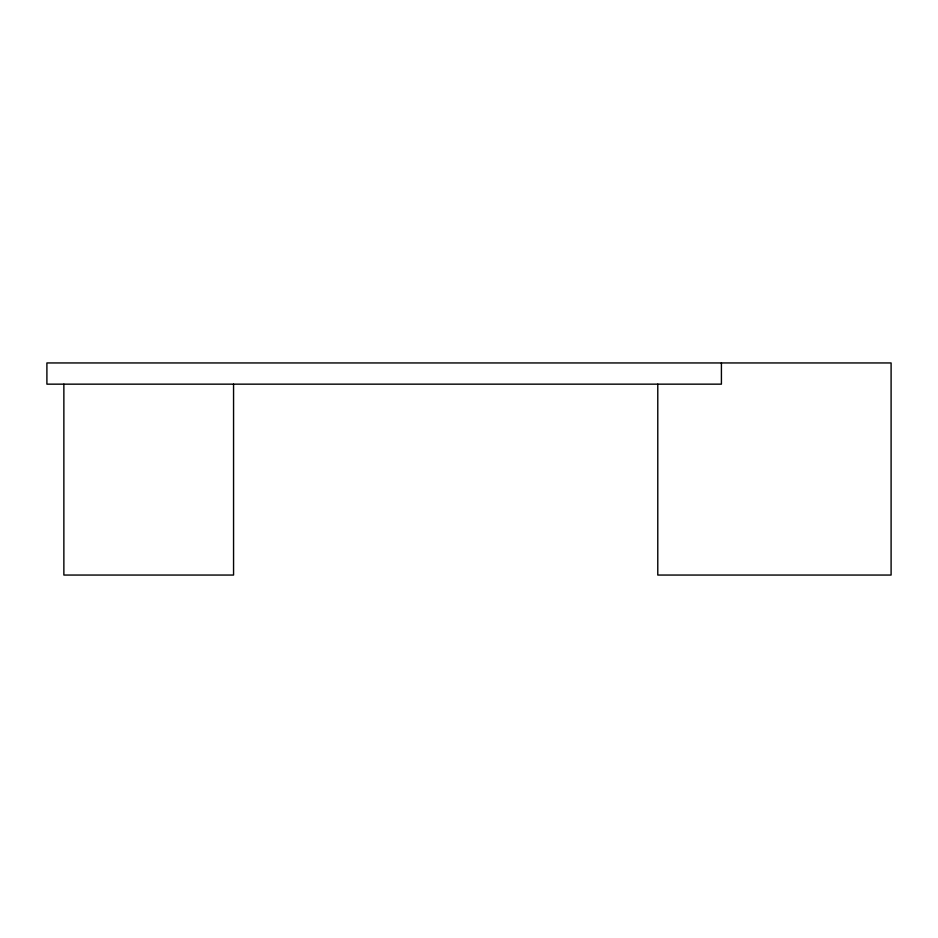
<?xml version="1.0" encoding="UTF-8"?>
<svg xmlns="http://www.w3.org/2000/svg" width="938" height="938" viewBox="0 0 938 938"><rect width="100%" height="100%" fill="white"/><g stroke="black" fill="none" stroke-linecap="round" stroke-linejoin="round"><path stroke-width="1.41" d="M721.416 362.947L721.416 384.158L46.9 384.158L46.9 362.947L891.1 362.947L891.1 575.053L657.784 575.053L657.784 384.158M233.562 384.158L233.562 575.053L63.866 575.053L63.866 384.158"/></g></svg>
